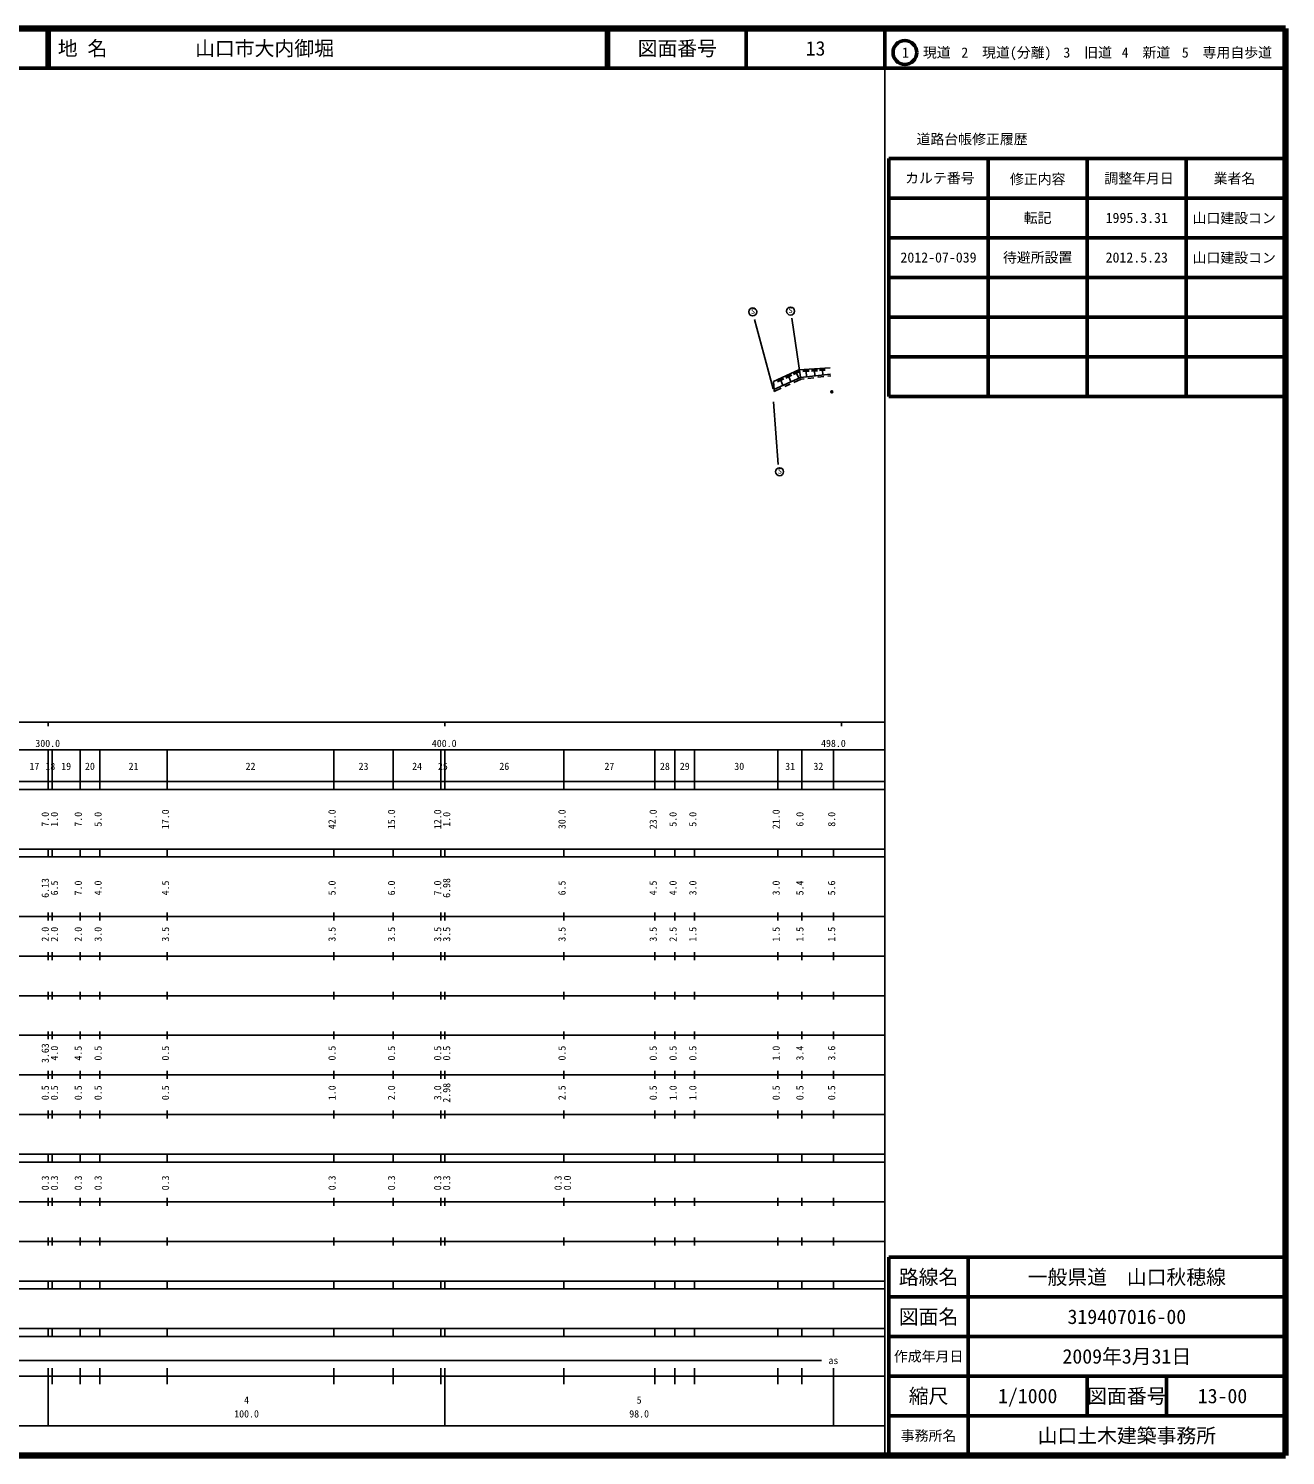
# Model space of a CAD drawing. Units: millimetres on the paper, with parts at other scales. Extents: x 40 to 680, y 20 to 380.
# Drawn here: x 363 to 680, y 20 to 380 of the extents above; entities that cross this region are included whole.
import ezdxf
from ezdxf.enums import TextEntityAlignment as Align

# ---------------------------------------------------------------- set-up
doc = ezdxf.new("R2010")
doc.units = ezdxf.units.MM
doc.header["$PDMODE"] = 32
doc.header["$PDSIZE"] = 0.5
for name, color, linetype, lineweight in [('M-BGD', 7, 'Continuous', 25), ('M-STR-STRC', 7, 'Continuous', 25), ('M-TTL', 2, 'Continuous', 140), ('M-TTL-BAND', 7, 'Continuous', 25), ('M-TTL-FRAM', 2, 'Continuous', 50), ('M-TTL-LINE', 7, 'Continuous', 50)]:
    doc.layers.add(name, color=color, linetype=linetype, lineweight=lineweight)
doc.layers.add('M-OTRS', color=6, linetype='Continuous')
doc.layers.add('M-TTL-TXT', color=7, linetype='Continuous')
doc.styles.add('ＭＳ ゴシック', font='')
doc.styles.get('ＭＳ ゴシック').set_extended_font_data('MS Gothic')

msp = doc.modelspace()

# ---------------------------------------------------------------- linework, layer by layer
at = {"layer": 'M-BGD'}
for p, q in [((557.236, 293.905), (550.877, 290.983)), ((557.729, 291.93), (551.012, 288.922)), ((551.793, 291.184), (553.338, 291.893)), ((553.819, 292.114), (555.363, 292.824)), ((553.961, 291.806), (555.505, 292.515)), ((554.733, 292.16), (555.301, 290.925)), ((555.784, 293.017), (557.329, 293.727)), ((555.926, 292.708), (557.471, 293.418)), ((556.698, 293.063), (557.266, 291.828)), ((565.156, 294.373), (557.236, 293.905)), ((565.281, 292.786), (557.729, 291.93)), ((558.594, 291.626), (557.838, 291.54)), ((558.283, 293.766), (559.901, 293.862)), ((558.303, 293.443), (559.921, 293.538)), ((559.112, 293.491), (559.188, 292.196)), ((561.078, 291.907), (559.588, 291.738)), ((560.457, 293.895), (561.962, 293.984)), ((560.475, 293.594), (561.98, 293.683)), ((561.227, 293.639), (561.299, 292.435)), ((563.562, 292.188), (562.072, 292.02)), ((562.515, 294.017), (563.911, 294.099)), ((562.531, 293.737), (563.928, 293.82)), ((563.23, 293.779), (563.296, 292.661)), ((565.312, 292.387), (564.556, 292.301)), ((551.017, 288.846), (550.877, 290.983)), ((551.017, 288.846), (551.045, 288.419)), ((552.848, 289.247), (551.038, 288.416)), ((551.935, 290.875), (553.48, 291.584)), ((552.707, 291.23), (553.275, 289.994)), ((555.119, 290.291), (553.756, 289.665)), ((557.838, 291.54), (556.028, 290.709)), ((550.862, 285.787), (552.057, 269.982))]:
    msp.add_line(p, q, dxfattribs=at)
at = {"layer": 'M-OTRS'}
for p in [(565.58, 288.356), (565.629, 288.338)]:
    msp.add_point(p, dxfattribs=at)
at = {"layer": 'M-STR-STRC'}
for p, q in [((546.1, 306.623), (550.816, 289.096)), ((557.723, 292.03), (555.551, 306.949))]:
    msp.add_line(p, q, dxfattribs=at)
for centre in [(555.185, 308.705), (545.642, 308.522), (552.425, 268.186)]:
    msp.add_circle(centre, 1.006, dxfattribs=at)
at = {"layer": 'M-TTL'}
for p, q in [((680, 380), (40, 380)), ((680, 20), (680, 380)), ((40, 20), (680, 20))]:
    msp.add_line(p, q, dxfattribs=at)
at = {"layer": 'M-TTL-BAND'}
for p, q in [((579, 20), (579, 370)), ((40, 205), (579, 205)), ((368, 205), (368, 204)), ((468, 205), (468, 204)), ((568, 205), (568, 204)), ((68, 198), (579, 198)), ((368, 188), (368, 198)), ((369, 188), (369, 198)), ((376, 188), (376, 198)), ((381, 188), (381, 198)), ((398, 188), (398, 198)), ((440, 188), (440, 198)), ((455, 188), (455, 198)), ((467, 188), (467, 198)), ((468, 188), (468, 198)), ((498, 188), (498, 198)), ((521, 188), (521, 198)), ((526, 188), (526, 198)), ((531, 188), (531, 198)), ((552, 188), (552, 198)), ((558, 188), (558, 198)), ((566, 188), (566, 198)), ((40, 190), (579, 190)), ((40, 188), (579, 188)), ((40, 173), (579, 173)), ((368, 171), (368, 173)), ((369, 171), (369, 173)), ((376, 171), (376, 173)), ((381, 171), (381, 173)), ((398, 171), (398, 173)), ((440, 171), (440, 173)), ((455, 171), (455, 173)), ((467, 171), (467, 173)), ((468, 171), (468, 173)), ((498, 171), (498, 173)), ((521, 171), (521, 173)), ((526, 171), (526, 173)), ((531, 171), (531, 173)), ((552, 171), (552, 173)), ((558, 171), (558, 173)), ((566, 171), (566, 173)), ((40, 171), (579, 171)), ((40, 156), (579, 156)), ((368, 155), (368, 157)), ((369, 155), (369, 157)), ((376, 155), (376, 157)), ((381, 155), (381, 157)), ((398, 155), (398, 157)), ((440, 155), (440, 157)), ((455, 155), (455, 157)), ((467, 155), (467, 157)), ((468, 155), (468, 157)), ((498, 155), (498, 157)), ((521, 155), (521, 157)), ((526, 155), (526, 157)), ((531, 155), (531, 157)), ((552, 155), (552, 157)), ((558, 155), (558, 157)), ((566, 155), (566, 157)), ((46, 146), (579, 146)), ((368, 145), (368, 147)), ((369, 145), (369, 147)), ((376, 145), (376, 147)), ((381, 145), (381, 147)), ((398, 145), (398, 147)), ((440, 145), (440, 147)), ((455, 145), (455, 147)), ((467, 145), (467, 147)), ((468, 145), (468, 147)), ((498, 145), (498, 147)), ((521, 145), (521, 147)), ((526, 145), (526, 147)), ((531, 145), (531, 147)), ((552, 145), (552, 147)), ((558, 145), (558, 147)), ((566, 145), (566, 147)), ((368, 135), (368, 137)), ((369, 135), (369, 137)), ((376, 135), (376, 137)), ((381, 135), (381, 137)), ((398, 135), (398, 137)), ((440, 135), (440, 137)), ((455, 135), (455, 137)), ((467, 135), (467, 137)), ((468, 135), (468, 137)), ((498, 135), (498, 137)), ((521, 135), (521, 137)), ((526, 135), (526, 137)), ((531, 135), (531, 137)), ((552, 135), (552, 137)), ((558, 135), (558, 137)), ((566, 135), (566, 137)), ((52, 136), (579, 136)), ((46, 126), (579, 126)), ((368, 125), (368, 127)), ((369, 125), (369, 127)), ((376, 125), (376, 127)), ((381, 125), (381, 127)), ((398, 125), (398, 127)), ((440, 125), (440, 127)), ((455, 125), (455, 127)), ((467, 125), (467, 127)), ((468, 125), (468, 127)), ((498, 125), (498, 127)), ((521, 125), (521, 127)), ((526, 125), (526, 127)), ((531, 125), (531, 127)), ((552, 125), (552, 127)), ((558, 125), (558, 127)), ((566, 125), (566, 127)), ((52, 116), (579, 116)), ((368, 115), (368, 117)), ((369, 115), (369, 117)), ((376, 115), (376, 117)), ((381, 115), (381, 117)), ((398, 115), (398, 117)), ((440, 115), (440, 117)), ((455, 115), (455, 117)), ((467, 115), (467, 117)), ((468, 115), (468, 117)), ((498, 115), (498, 117)), ((521, 115), (521, 117)), ((526, 115), (526, 117)), ((531, 115), (531, 117)), ((552, 115), (552, 117)), ((558, 115), (558, 117)), ((566, 115), (566, 117)), ((46, 106), (579, 106)), ((368, 105), (368, 107)), ((369, 105), (369, 107)), ((376, 105), (376, 107)), ((381, 105), (381, 107)), ((398, 105), (398, 107)), ((440, 105), (440, 107)), ((455, 105), (455, 107)), ((467, 105), (467, 107)), ((468, 105), (468, 107)), ((498, 105), (498, 107)), ((521, 105), (521, 107)), ((526, 105), (526, 107)), ((531, 105), (531, 107)), ((552, 105), (552, 107)), ((558, 105), (558, 107)), ((566, 105), (566, 107)), ((40, 96), (579, 96)), ((40, 94), (579, 94)), ((368, 94), (368, 96)), ((369, 94), (369, 96)), ((376, 94), (376, 96)), ((381, 94), (381, 96)), ((398, 94), (398, 96)), ((440, 94), (440, 96)), ((455, 94), (455, 96)), ((467, 94), (467, 96)), ((468, 94), (468, 96)), ((498, 94), (498, 96)), ((521, 94), (521, 96)), ((526, 94), (526, 96)), ((531, 94), (531, 96)), ((552, 94), (552, 96)), ((558, 94), (558, 96)), ((566, 94), (566, 96)), ((49, 84), (579, 84)), ((368, 83), (368, 85)), ((369, 83), (369, 85)), ((376, 83), (376, 85)), ((381, 83), (381, 85)), ((398, 83), (398, 85)), ((440, 83), (440, 85)), ((455, 83), (455, 85)), ((467, 83), (467, 85)), ((468, 83), (468, 85)), ((498, 83), (498, 85)), ((521, 83), (521, 85)), ((526, 83), (526, 85)), ((531, 83), (531, 85)), ((552, 83), (552, 85)), ((558, 83), (558, 85)), ((566, 83), (566, 85)), ((40, 74), (579, 74)), ((368, 73), (368, 75)), ((369, 73), (369, 75)), ((376, 73), (376, 75)), ((381, 73), (381, 75)), ((398, 73), (398, 75)), ((440, 73), (440, 75)), ((455, 73), (455, 75)), ((467, 73), (467, 75)), ((468, 73), (468, 75)), ((498, 73), (498, 75)), ((521, 73), (521, 75)), ((526, 73), (526, 75)), ((531, 73), (531, 75)), ((552, 73), (552, 75)), ((558, 73), (558, 75)), ((566, 73), (566, 75)), ((40, 64), (579, 64)), ((40, 62), (579, 62)), ((368, 62), (368, 64)), ((369, 62), (369, 64)), ((376, 62), (376, 64)), ((381, 62), (381, 64)), ((398, 62), (398, 64)), ((440, 62), (440, 64)), ((455, 62), (455, 64)), ((467, 62), (467, 64)), ((468, 62), (468, 64)), ((498, 62), (498, 64)), ((521, 62), (521, 64)), ((526, 62), (526, 64)), ((531, 62), (531, 64)), ((552, 62), (552, 64)), ((558, 62), (558, 64)), ((566, 62), (566, 64)), ((40, 52), (579, 52)), ((368, 50), (368, 52)), ((369, 50), (369, 52)), ((376, 50), (376, 52)), ((381, 50), (381, 52)), ((398, 50), (398, 52)), ((440, 50), (440, 52)), ((455, 50), (455, 52)), ((467, 50), (467, 52)), ((468, 50), (468, 52)), ((498, 50), (498, 52)), ((521, 50), (521, 52)), ((526, 50), (526, 52)), ((531, 50), (531, 52)), ((552, 50), (552, 52)), ((558, 50), (558, 52)), ((566, 50), (566, 52)), ((40, 50), (579, 50)), ((71, 44), (563, 44)), ((40, 40), (579, 40)), ((368, 27.5), (368, 42)), ((369, 38), (369, 42)), ((376, 38), (376, 42)), ((381, 38), (381, 42)), ((398, 38), (398, 42)), ((440, 38), (440, 42)), ((455, 38), (455, 42)), ((467, 38), (467, 42)), ((468, 27.5), (468, 42)), ((498, 38), (498, 42)), ((521, 38), (521, 42)), ((526, 38), (526, 42)), ((531, 38), (531, 42)), ((552, 38), (552, 42)), ((558, 38), (558, 42)), ((566, 27.5), (566, 42)), ((68, 27.5), (579, 27.5))]:
    msp.add_line(p, q, dxfattribs=at)
at = {"layer": 'M-TTL-FRAM'}
for p, q in [((580, 347.197), (580, 287.197)), ((580, 347.197), (680, 347.197)), ((580, 287.197), (680, 287.197)), ((680, 70), (580, 70)), ((580, 70), (580, 20))]:
    msp.add_line(p, q, dxfattribs=at)
at = {"layer": 'M-TTL-LINE'}
for p, q in [((367.75, 380), (367.75, 370)), ((368.25, 380), (368.25, 370)), ((508.747, 380), (508.747, 370)), ((509.247, 380), (509.247, 370)), ((543.997, 380), (543.997, 370)), ((579, 380), (579, 370)), ((40, 370), (680, 370)), ((605, 347.197), (605, 287.197)), ((630, 347.197), (630, 287.197)), ((655, 347.197), (655, 287.197)), ((580, 337.197), (680, 337.197)), ((580, 327.197), (680, 327.197)), ((580, 317.197), (680, 317.197)), ((580, 307.197), (680, 307.197)), ((580, 297.197), (680, 297.197)), ((600, 70), (600, 20)), ((680, 60), (580, 60)), ((680, 50), (580, 50)), ((680, 40), (580, 40)), ((630, 40), (630, 30)), ((650, 40), (650, 30)), ((680, 30), (580, 30))]:
    msp.add_line(p, q, dxfattribs=at)
msp.add_circle((584.031, 373.958), 3, dxfattribs=at)

# ---------------------------------------------------------------- texts
at = {"layer": 'M-STR-STRC', "style": 'ＭＳ ゴシック'}
for p in [(545.714, 307.614), (555.195, 307.829), (552.497, 267.277)]:
    msp.add_text('S', height=1.32, dxfattribs=at).set_placement(p, align=Align.BOTTOM_CENTER)
at = {"layer": 'M-TTL-BAND', "style": 'ＭＳ ゴシック'}
for s, p in [('300.0', (367.844, 198.195)), ('400.0', (467.844, 198.195)), ('498.0', (566, 198.195)), ('17', (364.5, 192.405)), ('18', (368.5, 192.405)), ('19', (372.5, 192.405)), ('20', (378.5, 192.405)), ('21', (389.5, 192.405)), ('22', (419, 192.405)), ('23', (447.5, 192.405)), ('24', (461, 192.405)), ('25', (467.5, 192.405)), ('26', (483, 192.405)), ('27', (509.5, 192.405)), ('28', (523.5, 192.405)), ('29', (528.5, 192.405)), ('30', (542.247, 192.405)), ('31', (555.085, 192.405)), ('32', (562.203, 192.405)), ('as', (566, 42.5)), ('4', (418, 32.523)), ('5', (517, 32.523)), ('100.0', (418, 29.033)), ('98.0', (517, 29.033))]:
    msp.add_text(s, height=1.833, dxfattribs=at).set_placement(p, align=Align.BOTTOM_CENTER)
for s, p in [('7.0', (368.681, 180.5)), ('1.0', (370.992, 180.5)), ('7.0', (377, 180.5)), ('5.0', (382, 180.5)), ('17.0', (399, 180.5)), ('42.0', (441, 180.5)), ('15.0', (456, 180.5)), ('12.0', (467.642, 180.5)), ('1.0', (469.906, 180.5)), ('30.0', (499, 180.5)), ('23.0', (522, 180.5)), ('5.0', (527, 180.5)), ('5.0', (532, 180.5)), ('21.0', (553, 180.5)), ('6.0', (559, 180.5)), ('8.0', (567, 180.5)), ('6.13', (368.681, 163.174)), ('6.5', (370.992, 163.174)), ('7.0', (377, 163.174)), ('4.0', (382, 163.174)), ('4.5', (399, 163.174)), ('5.0', (441, 163.174)), ('6.0', (456, 163.174)), ('7.0', (467.642, 163.174)), ('6.98', (469.906, 163.174)), ('6.5', (499, 163.174)), ('4.5', (522, 163.174)), ('4.0', (527, 163.174)), ('3.0', (532, 163.174)), ('3.0', (553, 163.174)), ('5.4', (559, 163.174)), ('5.6', (567, 163.174)), ('2.0', (368.681, 151.5)), ('2.0', (370.992, 151.5)), ('2.0', (377, 151.5)), ('3.0', (382, 151.5)), ('3.5', (399, 151.5)), ('3.5', (441, 151.5)), ('3.5', (456, 151.5)), ('3.5', (467.642, 151.5)), ('3.5', (469.906, 151.5)), ('3.5', (499, 151.5)), ('3.5', (522, 151.5)), ('2.5', (527, 151.5)), ('1.5', (532, 151.5)), ('1.5', (553, 151.5)), ('1.5', (559, 151.5)), ('1.5', (567, 151.5)), ('3.63', (368.681, 121.5)), ('4.0', (370.992, 121.5)), ('4.5', (377, 121.5)), ('0.5', (382, 121.5)), ('0.5', (399, 121.5)), ('0.5', (441, 121.5)), ('0.5', (456, 121.5)), ('0.5', (467.642, 121.5)), ('0.5', (469.906, 121.5)), ('0.5', (499, 121.5)), ('0.5', (522, 121.5)), ('0.5', (527, 121.5)), ('0.5', (532, 121.5)), ('1.0', (553, 121.5)), ('3.4', (559, 121.5)), ('3.6', (567, 121.5)), ('0.5', (368.681, 111.5)), ('0.5', (370.992, 111.5)), ('0.5', (377, 111.5)), ('0.5', (382, 111.5)), ('0.5', (399, 111.5)), ('1.0', (441, 111.5)), ('2.0', (456, 111.5)), ('3.0', (467.642, 111.5)), ('2.98', (469.906, 111.5)), ('2.5', (499, 111.5)), ('0.5', (522, 111.5)), ('1.0', (527, 111.5)), ('1.0', (532, 111.5)), ('0.5', (553, 111.5)), ('0.5', (559, 111.5)), ('0.5', (567, 111.5)), ('0.3', (368.681, 88.764)), ('0.3', (370.992, 88.764)), ('0.3', (377, 88.764)), ('0.3', (382, 88.764)), ('0.3', (399, 88.764)), ('0.3', (441, 88.764)), ('0.3', (456, 88.764)), ('0.3', (467.642, 88.764)), ('0.3', (469.906, 88.764)), ('0.3', (498, 88.764)), ('0.0', (500.37, 88.764))]:
    msp.add_text(s, height=1.833, rotation=90, dxfattribs=at).set_placement(p, align=Align.BOTTOM_CENTER)
at = {"layer": 'M-TTL-TXT', "style": 'ＭＳ ゴシック'}
for s, p in [('地 名', (370.38, 375)), ('山口市大内御堀', (405.024, 375))]:
    msp.add_text(s, height=3.666, dxfattribs=at).set_placement(p, align=Align.MIDDLE_LEFT)
for s, height, p in [('図面番号', 3.666, (526.622, 375)), ('13', 3.666, (561.497, 375)), ('1\u3000現道', 2.566, (589.448, 373.958)), ('2\u3000現道(分離)', 2.566, (609.619, 373.958)), ('3\u3000旧道', 2.566, (630.121, 373.958)), ('4\u3000新道', 2.566, (644.824, 373.958)), ('5\u3000専用自歩道', 2.566, (665.228, 373.958)), ('道路台帳修正履歴', 2.566, (600.968, 352.113)), ('カルテ番号', 2.566, (592.839, 342.277)), ('修正内容', 2.566, (617.509, 342.023)), ('調整年月日', 2.566, (643.089, 342.197)), ('業者名', 2.566, (667.134, 342.197)), ('転記', 2.566, (617.5, 332.245)), ('1995.3.31', 2.566, (642.5, 332.245)), ('山口建設コン', 2.566, (667.077, 332.189)), ('2012-07-039', 2.566, (592.5, 322.245)), ('待避所設置', 2.566, (617.5, 322.245)), ('2012.5.23', 2.566, (642.5, 322.245)), ('山口建設コン', 2.566, (667.077, 322.189)), ('路線名', 3.666, (590, 65)), ('路線名', 3.666, (590, 65)), ('一般県道\u3000山口秋穂線', 3.666, (640, 65)), ('図面名', 3.666, (590, 55)), ('図面名', 3.666, (590, 55)), ('319407016-00', 3.666, (640, 55)), ('2009年3月31日', 3.666, (640, 45)), ('作成年月日', 2.566, (590, 45)), ('作成年月日', 2.566, (590, 45)), ('縮尺', 3.666, (590, 35)), ('縮尺', 3.666, (590, 35)), ('1/1000', 3.666, (615, 35)), ('図面番号', 3.666, (640, 35)), ('図面番号', 3.666, (640, 35)), ('13-00', 3.666, (664.125, 35)), ('事務所名', 2.566, (590, 25)), ('事務所名', 2.566, (590, 25)), ('山口土木建築事務所', 3.666, (640, 25))]:
    msp.add_text(s, height=height, dxfattribs=at).set_placement(p, align=Align.MIDDLE_CENTER)

doc.saveas('drawing.dxf')
